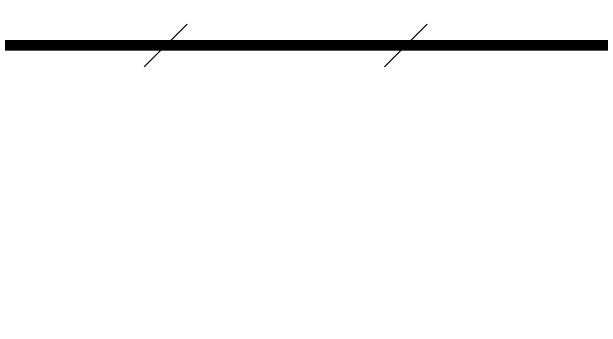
# Model space of a CAD drawing. Extents: x 3774419 to 4775970, y -926964 to 2266.
# Drawn here: x 3919415 to 3922176, y -775394 to -773916 of the extents above; entities that cross this region are included whole.
import ezdxf

# ---------------------------------------------------------------- set-up
doc = ezdxf.new("R2010")
doc.units = 0
doc.header["$LTSCALE"] = 1000
doc.header["$MEASUREMENT"] = 0
doc.linetypes.add('CENTER2', pattern=[1.125, 0.75, -0.125, 0.125, -0.125])
doc.layers.get('0').update_dxf_attribs({"linetype": 'CONTINUOUS'})
doc.layers.add('SHTLN', color=4, linetype='CONTINUOUS')
doc.layers.add('WIRE-接地', color=2, linetype='CONTINUOUS')

# ---------------------------------------------------------------- blocks, each defined once
blk = doc.blocks.new('$TelecSys$00000008')
blk.add_line((0.4, 0.4), (-0.4, -0.4))

msp = doc.modelspace()

# ---------------------------------------------------------------- linework, layer by layer
at = {"layer": 'WIRE-接地', "color": 2, "linetype": 'CENTER2', "const_width": 50}
msp.add_lwpolyline([(3942776.5, -775877.6), (3937872.2, -775877.6), (3937872.2, -775276.6), (3937120.5, -775276.6), (3937120.5, -774069.8), (3930522.5, -774069.8), (3930522.5, -774677), (3925124.6, -774677), (3925124.6, -774073.1), (3918522.7, -774073.1), (3918522.7, -775278.5), (3917775.9, -775278.5), (3917775.9, -775873.9), (3912868.4, -775873.9), (3912868.4, -775270.9), (3912122.4, -775270.9), (3912122.4, -774081.6), (3905525.7, -774081.6), (3905525.7, -774674.6), (3902820, -774674.6), (3902820, -766778)], dxfattribs=at)

# ---------------------------------------------------------------- block references
at = {"layer": 'SHTLN', "color": 2, "xscale": 250, "yscale": 250, "zscale": 250, "rotation": 180}
for p in [(3920136.2, -774073.1), (3921261.2, -774073.1)]:
    msp.add_blockref('$TelecSys$00000008', p, dxfattribs=at)

doc.saveas('drawing.dxf')
